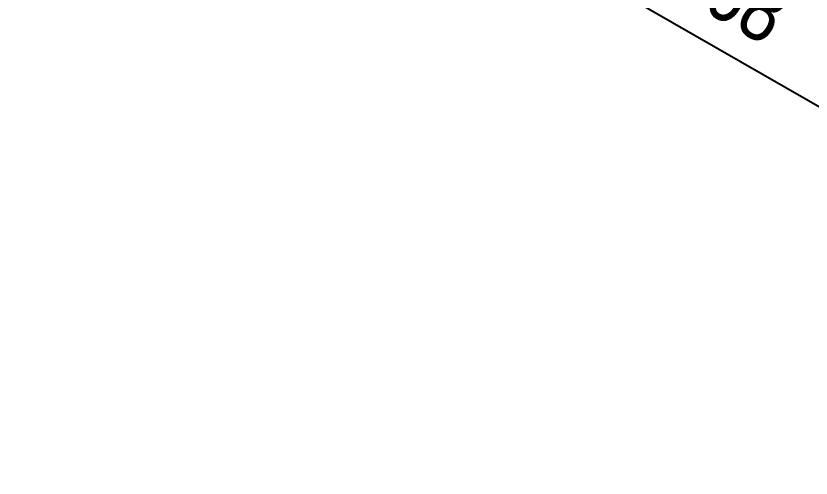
# Model space of a CAD drawing. Header units: millimetres. Extents: x 0 to 594, y 0 to 420.
# Drawn here: x 152.47 to 184.78, y 218.5 to 237.29 of the extents above; entities that cross this region are included whole.
import ezdxf

# ---------------------------------------------------------------- set-up
doc = ezdxf.new("R2010")
doc.units = ezdxf.units.MM
doc.header["$LTSCALE"] = 0.25
doc.layers.add('치수', color=1, linetype='Continuous')
doc.styles.add('AdskIsoMetric', font='arial.ttf', dxfattribs={"width": 0.8, "height": 2.5})
doc.styles.add('AdskIsoMetric-30', font='arial.ttf', dxfattribs={"width": 0.8, "height": 2.5})
doc.dimstyles.new('AdskIsoMetric', dxfattribs={"dimtxt": 2.5, "dimasz": 2.5, "dimexe": 1, "dimexo": 2, "dimgap": 0.8, "dimtad": 1, "dimdec": 0, "dimrnd": 1, "dimzin": 0, "dimdsep": 46, "dimtxsty": 'AdskIsoMetric', "dimcen": 0, "dimclrt": 7, "dimadec": 0, "dimazin": 0, "dimtfac": 1, "dimtdec": 0, "dimtmove": 1, "dimatfit": 3, "dimfxl": 0, "dimfrac": 2, "dimtolj": 1, "dimtzin": 0, "dimarcsym": 0})

# ---------------------------------------------------------------- blocks, each defined once
blk = doc.blocks.new('*D69')
at = {"layer": 'Defpoints', "color": 0}
for p in [(152.474, 267.441), (209.263, 234.653), (209.263, 219.653)]:
    blk.add_point(p, dxfattribs=at)
at = {"layer": '치수', "color": 0, "lineweight": -2}
for p, q in [((152.474, 265.131), (152.474, 251.286)), ((154.639, 251.191), (207.098, 220.903)), ((209.263, 232.344), (209.263, 218.499))]:
    blk.add_line(p, q, dxfattribs=at)
at = {"layer": '치수', "color": 0}
for points in [[(154.847, 251.552), (154.43, 250.83), (152.474, 252.441)], [(207.306, 221.264), (206.889, 220.543), (209.263, 219.653)]]:
    blk.add_solid(points, dxfattribs=at)
at = {"layer": '치수', "color": 7, "insert": (180.868, 238.665), "char_height": 2.5, "attachment_point": 5, "rotation": 330, "style": 'AdskIsoMetric-30'}
blk.add_mtext('\\A1;4268', dxfattribs=at)

msp = doc.modelspace()

# ---------------------------------------------------------------- dimensions: what is measured, and where the dimension line sits
at = {"layer": '치수'}
dim = msp.add_linear_dim(base=(209.2628, 219.6534), p1=(152.4735, 267.4407), p2=(209.2628, 234.6534), angle=330, text='4268', dimstyle='AdskIsoMetric', override={"dimtad": 0, "dimlfac": 65.082065, "dimtxsty": 'AdskIsoMetric-30', "dimse1": 0, "dimse2": 0, "dimsd1": 0, "dimsd2": 0, "dimtmove": 1}, dxfattribs=at)
dim.commit()
dim.dimension.update_dxf_attribs({"geometry": '*D69', "text_midpoint": (180.8682, 238.6649), "dimtype": 160})

doc.saveas('drawing.dxf')
